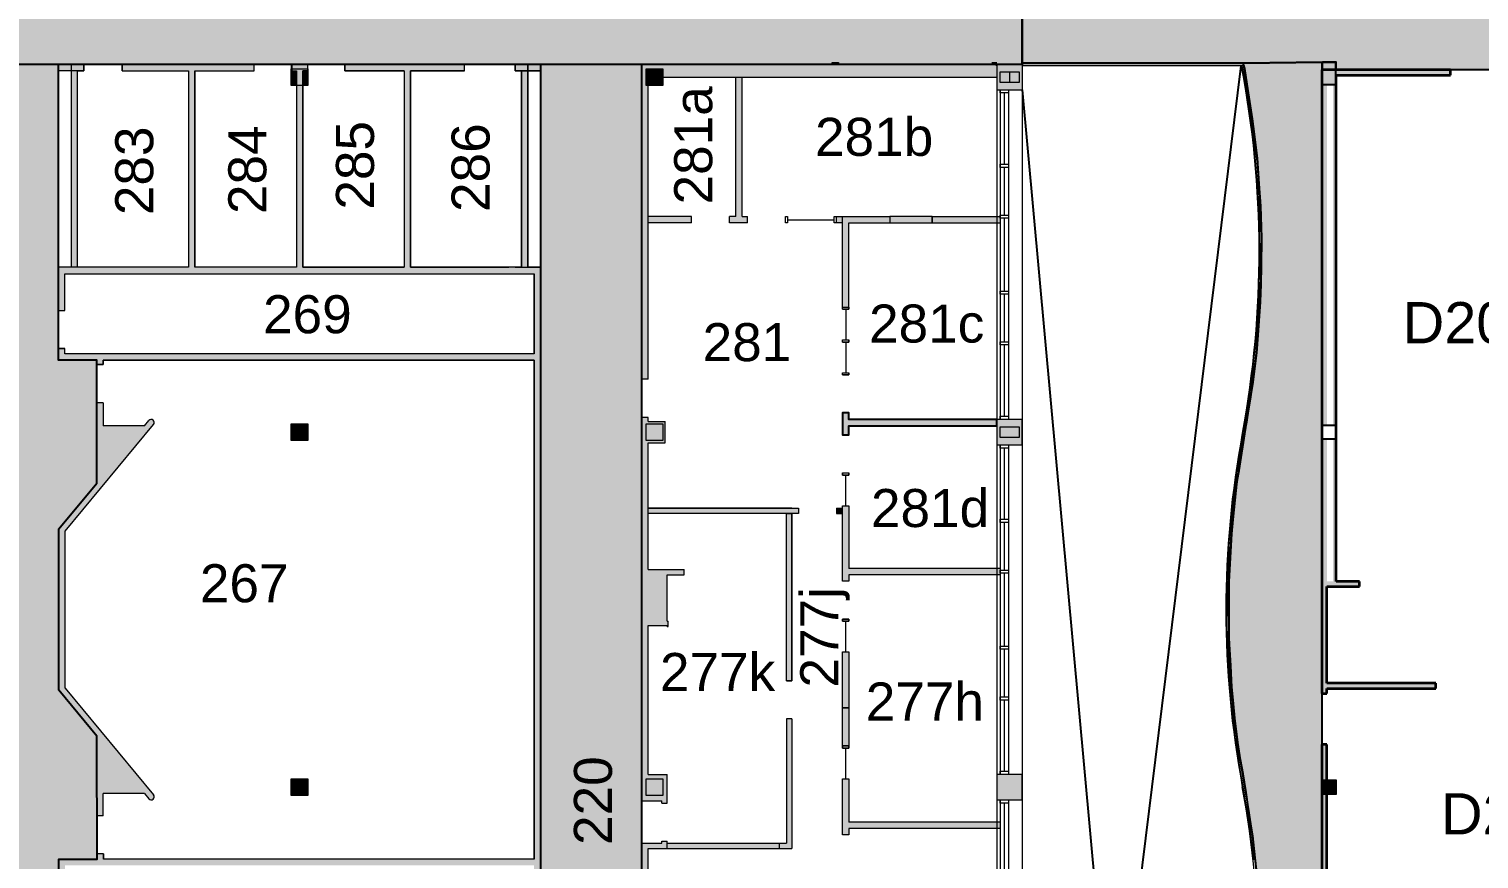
# Model space of a CAD drawing. Extents: x 674 to 9317, y -1087 to 3542.
# Drawn here: x 6752 to 8124, y 1710 to 2495 of the extents above; entities that cross this region are included whole.
import ezdxf

# ---------------------------------------------------------------- set-up
doc = ezdxf.new("R2010")
doc.units = 0
doc.header["$LTSCALE"] = 0.004
doc.header["$MEASUREMENT"] = 0
doc.layers.get('0').update_dxf_attribs({"linetype": 'CONTINUOUS'})
for name, color, linetype in [('CORRIDOR HATCH', 253, 'CONTINUOUS'), ('SOLID', 7, 'CONTINUOUS'), ('STAIR', 252, 'CONTINUOUS')]:
    doc.layers.add(name, color=color, linetype=linetype)
for name, color, linetype, lineweight in [('Room Number', 7, 'CONTINUOUS', 9), ('S-COLS', 7, 'CONTINUOUS', 9), ('WALL', 7, 'CONTINUOUS', 0)]:
    doc.layers.add(name, color=color, linetype=linetype, lineweight=lineweight)
doc.styles.add('style1', font='arial.ttf')
doc.styles.add('style3', font='arial.ttf')

# ---------------------------------------------------------------- blocks, each defined once
blk = doc.blocks.new('AZMND')
for p, q in [((0, 0.5), (0, -0.5)), ((1, 0.5), (0, 0.5)), ((1, -0.5), (1, 0.5)), ((0, -0.5), (1, -0.5))]:
    blk.add_line(p, q)
blk = doc.blocks.new('Column - Architectural - Gypsum Fire Rating Wrap - 16mm Type X Gypsum - 350x500_1-205-Second Floor Plan')
at = {"layer": 'S-COLS'}
for p, q in [((-275, 175), (-275, -175)), ((275, 175), (-275, 175)), ((275, 159), (-275, 159)), ((-259, 159), (-259, -159)), ((259, -159), (259, 159)), ((275, -175), (275, 175)), ((-275, -159), (275, -159)), ((-275, -175), (275, -175))]:
    blk.add_line(p, q, dxfattribs=at)
blk = doc.blocks.new('Column - Architectural - Gypsum Fire Rating Wrap - 16mm Type X Gypsum - 350x350_1-120-Second Floor Plan')
at = {"layer": 'S-COLS'}
for p, q in [((-175, 175), (175, 175)), ((-175, -175), (-175, 175)), ((-175, 159), (175, 159)), ((-159, -159), (-159, 159)), ((159, 159), (159, -159)), ((175, 175), (175, -175)), ((175, -159), (-175, -159)), ((175, -175), (-175, -175))]:
    blk.add_line(p, q, dxfattribs=at)
blk = doc.blocks.new('Column - Architectural - Gypsum Fire Rating Wrap - 16mm Type X Gypsum - 350x350_1-121-Second Floor Plan')
at = {"layer": 'S-COLS'}
for p, q in [((-175, 175), (175, 175)), ((-175, -175), (-175, 175)), ((-175, 159), (175, 159)), ((-159, -159), (-159, 159)), ((159, 159), (159, -159)), ((175, 175), (175, -175)), ((175, -159), (-175, -159)), ((175, -175), (-175, -175))]:
    blk.add_line(p, q, dxfattribs=at)
blk = doc.blocks.new('Railing - Railing_1-209-Second Floor Plan')
at = {"layer": 'WALL'}
for p, q in [((-90853, 77765), (-91692, 77702)), ((-91128, 77709), (-90300, 77751)), ((-90826, 77767), (-90853, 77765)), ((-90765, 77769), (-90826, 77767)), ((-89902, 77799), (-90765, 77769)), ((-90300, 77751), (-90261, 77753)), ((-90261, 77753), (-90187, 77754)), ((-90187, 77754), (-89322, 77764)), ((-89880, 77800), (-89902, 77799)), ((-89873, 77800), (-89880, 77800)), ((-89006, 77796), (-89873, 77800)), ((-89322, 77764), (-89315, 77764)), ((-89315, 77764), (-89293, 77763)), ((-89293, 77763), (-88431, 77738)), ((-88933, 77795), (-89006, 77796)), ((-88893, 77794), (-88933, 77795)), ((-88064, 77756), (-88893, 77794)), ((-88431, 77738), (-88370, 77736)), ((-88370, 77736), (-88343, 77735)), ((-88343, 77735), (-87505, 77677)), ((-87987, 77753), (-88064, 77756)), ((-87922, 77747), (-87987, 77753)), ((-87103, 77677), (-87922, 77747)), ((-94026, 77385), (-94025, 77380)), ((-93647, 77442), (-94023, 77372)), ((-94016, 77335), (-93151, 77484)), ((-93602, 77449), (-93647, 77442)), ((-92786, 77576), (-93602, 77449)), ((-93151, 77484), (-93084, 77496)), ((-93084, 77496), (-93051, 77500)), ((-93051, 77500), (-92225, 77609)), ((-92712, 77588), (-92786, 77576)), ((-92643, 77596), (-92712, 77588)), ((-91826, 77690), (-92643, 77596)), ((-92225, 77609), (-92147, 77619)), ((-92147, 77619), (-92086, 77625)), ((-92086, 77625), (-91270, 77699)), ((-91771, 77696), (-91826, 77690)), ((-91692, 77702), (-91771, 77696)), ((-91270, 77699), (-91205, 77705)), ((-91205, 77705), (-91128, 77709)), ((-87505, 77677), (-87427, 77671)), ((-87427, 77671), (-87371, 77665)), ((-87371, 77665), (-86555, 77576)), ((-87043, 77672), (-87103, 77677)), ((-86965, 77662), (-87043, 77672)), ((-86136, 77558), (-86965, 77662)), ((-86555, 77576), (-86487, 77568)), ((-86487, 77568), (-86412, 77557)), ((-86412, 77557), (-85597, 77435)), ((-86103, 77554), (-86136, 77558)), ((-86036, 77543), (-86103, 77554)), ((-85169, 77398), (-86036, 77543)), ((-85597, 77435), (-85551, 77428)), ((-85551, 77428), (-85176, 77361)), ((-85169, 77398), (-85167, 77411)), ((-84937, 77356), (-85169, 77398)), ((-76684, 77398), (-77512, 77260)), ((-76684, 77398), (-76686, 77411)), ((-76452, 77441), (-76684, 77398)), ((-76677, 77361), (-75848, 77499)), ((-76371, 77453), (-76452, 77441)), ((-75569, 77579), (-76371, 77453)), ((-75848, 77499), (-75766, 77513)), ((-75766, 77513), (-75718, 77519)), ((-75718, 77519), (-74922, 77619)), ((-75537, 77583), (-75569, 77579)), ((-75467, 77591), (-75537, 77583)), ((-74670, 77683), (-75467, 77591)), ((-94023, 77372), (-94016, 77335)), ((-94016, 77335), (-94014, 77322)), ((-85178, 77348), (-85176, 77361)), ((-85176, 77361), (-84347, 77223)), ((-84857, 77344), (-84937, 77356)), ((-84058, 77219), (-84857, 77344)), ((-84347, 77223), (-84265, 77209)), ((-84265, 77209), (-84217, 77203)), ((-84217, 77203), (-83421, 77103)), ((-84026, 77214), (-84058, 77219)), ((-83957, 77206), (-84026, 77214)), ((-83162, 77114), (-83957, 77206)), ((-83421, 77103), (-83349, 77094)), ((-83349, 77094), (-83268, 77087)), ((-83268, 77087), (-82463, 77018)), ((-83111, 77108), (-83162, 77114)), ((-83091, 77107), (-83111, 77108)), ((-82276, 77046), (-83091, 77107)), ((-82191, 77039), (-82276, 77046)), ((-82128, 77037), (-82191, 77039)), ((-81330, 77009), (-82128, 77037)), ((-79500, 77050), (-80302, 77014)), ((-79575, 77008), (-78758, 77069)), ((-79427, 77053), (-79500, 77050)), ((-79393, 77056), (-79427, 77053)), ((-78588, 77125), (-79393, 77056)), ((-78758, 77069), (-78739, 77070)), ((-78739, 77070), (-78687, 77076)), ((-78687, 77076), (-77891, 77168)), ((-78508, 77132), (-78588, 77125)), ((-78436, 77141), (-78508, 77132)), ((-77641, 77241), (-78436, 77141)), ((-77891, 77168), (-77821, 77176)), ((-77821, 77176), (-77790, 77181)), ((-77790, 77181), (-76990, 77306)), ((-77593, 77247), (-77641, 77241)), ((-77512, 77260), (-77593, 77247)), ((-76990, 77306), (-76909, 77319)), ((-76909, 77319), (-76677, 77361)), ((-76675, 77348), (-76677, 77361)), ((-82463, 77018), (-82429, 77015)), ((-82429, 77015), (-82355, 77012)), ((-82355, 77012), (-81552, 76976)), ((-81552, 76976), (-81506, 76974)), ((-81506, 76974), (-81490, 76974)), ((-81490, 76974), (-80667, 76969)), ((-81270, 77007), (-81330, 77009)), ((-81185, 77008), (-81270, 77007)), ((-80364, 77012), (-81185, 77008)), ((-80667, 76969), (-80582, 76969)), ((-80582, 76969), (-80522, 76971)), ((-80522, 76971), (-79722, 76999)), ((-80348, 77012), (-80364, 77012)), ((-80302, 77014), (-80348, 77012)), ((-79722, 76999), (-79660, 77001)), ((-79660, 77001), (-79575, 77008))]:
    blk.add_line(p, q, dxfattribs=at)
for centre, radius, start, end in [((-89527, 54123), 23692, 79.3944, 100.9455), ((-89527, 54123), 23629, 79.3944, 100.9455), ((-72426, 54657), 23149, 79.3944, 100.6057), ((-72426, 54657), 23085, 79.3944, 100.6057), ((-80926, 100055), 23038, 259.3944, 280.6057), ((-80926, 100055), 23102, 259.3944, 280.6057)]:
    blk.add_arc(centre, radius, start, end, dxfattribs=at)

msp = doc.modelspace()

# ---------------------------------------------------------------- hatches: boundary and pattern name
at = {"layer": 'CORRIDOR HATCH'}
h = msp.add_hatch(color=256, dxfattribs=at)
h.dxf.hatch_style = 1
h.paths.add_polyline_path([(7691.6, 2604.3), (7975, 2604.3), (7975, 2603.6), (7988.8, 2603.6), (7988.8, 2624.9), (7989.6, 2624.9), (7989.6, 2623.4), (7998.1, 2623.4), (8071, 2623.4), (8071, 2610.7), (8100, 2610.7), (8100, 2673.1), (8114.5, 2678.6), (8160.1, 2692.8), (8205.4, 2704), (8252.4, 2712.6), (8275.6, 2715.4), (8299.3, 2718.2), (8345.9, 2721), (8393.7, 2721), (8417.1, 2719.6), (8440.8, 2718.2), (8487.2, 2712.6), (8534.2, 2704), (8579.5, 2692.8), (8602.2, 2685.8), (8639.6, 2673.1), (8639.6, 2610.7), (8668.6, 2610.7), (8668.6, 2623.4), (8807.9, 2623.4), (8807.9, 2462.1), (8804.1, 2462.1), (8804.1, 2456.8), (8748.9, 2456.8), (8653.8, 2456.8), (8383.1, 2456.8), (8383.1, 2417.4), (8321.3, 2417.4), (8321.3, 2456.8), (7988.8, 2456.8), (7988.8, 2464.2), (7975.6, 2464.2), (7901.1, 2463.2), (7691.7, 2463.2), (7691.6, 2461.9)])
h = msp.add_hatch(color=256, dxfattribs=at)
h.dxf.hatch_style = 1
h.paths.add_polyline_path([(5321.6, 2605.9), (5675.6, 2605.9), (5675.6, 2665.9), (5819.6, 2665.9), (5819.6, 2605.9), (6179.6, 2605.9), (6179.6, 2665.9), (6323.6, 2665.9), (6323.6, 2605.9), (6683.6, 2605.9), (6683.6, 2671.9), (6827.6, 2671.9), (6827.6, 2605.9), (7187.6, 2605.9), (7187.6, 2671.9), (7331.6, 2671.9), (7331.6, 2605.9), (7691.6, 2605.9), (7691.6, 2604.3), (7691.6, 2461.9), (7331.6, 2461.9), (7235.6, 2461.9), (6779.6, 2461.9), (6683.6, 2461.9), (6323.6, 2461.9), (6251.6, 2461.9), (5459.6, 2461.9)])
h = msp.add_hatch(color=256, dxfattribs=at)
h.dxf.hatch_style = 1
h.paths.add_polyline_path([(6683.6, 2461.9), (6683.6, 2441.9), (6665.6, 2441.9), (6665.6, 2437), (6665.6, 2398), (6683.6, 2398), (6683.6, 1665.9), (6665.6, 1665.9), (6665.6, 1623.9), (6683.6, 1623.9), (6683.6, 1257.5), (6663.6, 1257.5), (6663.6, 1216.9), (6683.6, 1216.9), (6683.6, 820.9), (6683.6, 820.8), (6665.6, 820.8), (6665.6, 817.8), (6665.6, 777.9), (6679.6, 777.9), (6679.6, 763.9), (6683.6, 763.9), (6683.6, 757.5), (6779.6, 757.5), (6779.8, 1709.9), (6816, 1709.9), (6815.8, 1826.2), (6779.8, 1869.6), (6779.8, 2022.3), (6815.8, 2065.7), (6815.8, 2181.9), (6779.6, 2181.9), (6779.6, 2461.9)])
h = msp.add_hatch(color=256, dxfattribs=at)
h.dxf.hatch_style = 1
h.paths.add_polyline_path([(7235.6, 2461.9), (7235.6, 757.9), (7331.6, 757.9), (7331.6, 2461.9)])
h = msp.add_hatch(color=256, dxfattribs=at)
h.dxf.hatch_style = 1
h.paths.add_polyline_path([(7846.8, 758.3), (7846.8, 759.3), (7854.7, 774.6), (7862.8, 790.6), (7872.8, 813.8), (7879.2, 830.2), (7883.2, 841.9), (7887, 852.8), (7890.5, 864.9), (7895, 880.9), (7899.2, 898.1), (7901.2, 909.1), (7903.3, 918.4), (7906.7, 941.9), (7909.2, 962.3), (7909.5, 969.2), (7910.8, 1033.4), (7908.8, 1063.5), (7906.4, 1081), (7902.6, 1106), (7898.6, 1131.3), (7895.8, 1147.5), (7894.9, 1154), (7891.8, 1180.6), (7889.7, 1202.6), (7888.7, 1223), (7887.6, 1246.1), (7887, 1264), (7887.4, 1290.3), (7887.7, 1306.5), (7888.3, 1318.8), (7890.1, 1348.1), (7892.2, 1370.1), (7893.9, 1384.4), (7895, 1397.1), (7899.2, 1421.3), (7902.6, 1443.5), (7904, 1451.7), (7909.1, 1483.7), (7911.1, 1500.2), (7913, 1519.4), (7914.6, 1536.9), (7915.7, 1550.2), (7917.2, 1578.2), (7917.8, 1599.7), (7917.9, 1619.3), (7917.9, 1636.1), (7916.4, 1659.9), (7915.1, 1683.4), (7912.1, 1711), (7909.7, 1731.9), (7907.4, 1747), (7905.7, 1757.2), (7903.4, 1772.8), (7900.6, 1790.4), (7898.1, 1803.9), (7895.7, 1820.3), (7892.7, 1843.3), (7891.1, 1860.1), (7890.1, 1872.6), (7889, 1892.6), (7887.8, 1913.4), (7887.4, 1919.7), (7887.3, 1952.6), (7887.4, 1972.1), (7889.8, 2017.8), (7891.1, 2031.2), (7894.9, 2067.8), (7896.8, 2077.7), (7902.3, 2112.4), (7906.8, 2140), (7909.9, 2159.1), (7913.5, 2188.9), (7915, 2205.8), (7917.1, 2237.4), (7917.8, 2254.1), (7917.9, 2271), (7918.2, 2297.7), (7917.3, 2327.7), (7915.7, 2348.9), (7914.2, 2373.1), (7911.4, 2395.9), (7909.5, 2410.6), (7907.1, 2426.9), (7904.5, 2443.1), (7902.1, 2458), (7901.3, 2461.2), (7901.1, 2461.2), (7901.1, 2463.2), (7975, 2464.2), (7975, 1175.8), (8006.5, 1175.8), (8006.5, 1112.8), (7975.6, 1112.8), (7975, 1112.8), (7975, 763)])
at = {"layer": 'SOLID'}
for points in [[(6779.6, 2461.9), (6803.6, 2461.9), (6803.6, 2455.9), (6779.6, 2455.9)], [(7229.6, 998.9), (7235.6, 998.9), (7235.6, 2269.9), (7223.6, 2269.9), (7223.6, 2461.9), (7211.6, 2461.9), (7211.6, 2455.9), (7217.6, 2455.9), (7217.6, 2269.9), (7112.6, 2269.9), (7112.6, 2455.9), (7163.6, 2455.9), (7163.6, 2461.9), (7050.6, 2461.9), (7050.6, 2455.9), (7106.6, 2455.9), (7106.6, 2269.9), (7010.6, 2269.9), (7010.6, 2455.9), (7015.6, 2455.9), (7015.6, 2461.9), (6999.6, 2461.9), (6999.6, 2455.9), (7004.6, 2455.9), (7004.6, 2269.9), (6908.6, 2269.9), (6908.6, 2455.9), (6964.6, 2455.9), (6964.6, 2461.9), (6839.6, 2461.9), (6839.6, 2455.9), (6902.6, 2455.9), (6902.6, 2269.9), (6797.6, 2269.9), (6797.6, 2455.9), (6803.6, 2455.9), (6803.6, 2461.9), (6791.6, 2461.9), (6791.6, 2269.9), (6779.6, 2269.9), (6779.6, 2229.1), (6785.6, 2229.1), (6785.6, 2263.9), (7229.6, 2263.9), (7229.6, 2187.9), (6785.6, 2187.9), (6785.6, 2193.1), (6779.6, 2193.1), (6779.6, 2181.9), (6815.8, 2181.9), (6815.8, 2177.8), (6821.8, 2177.8), (6821.8, 2181.9), (7229.6, 2181.9), (7229.6, 1709.9), (6822, 1709.9), (6822, 1714.7), (6816, 1714.7), (6816, 1709.9), (6779.8, 1709.9), (6779.8, 1477), (6785.6, 1477), (6785.8, 1703.9), (7229.6, 1703.9), (7229.6, 1433.9), (6785.6, 1433.9), (6785.6, 1441), (6779.6, 1441), (6779.6, 1149.1), (6785.6, 1149.1), (6785.6, 1427.9), (7229.6, 1427.9), (7229.6, 1108.9), (7015.6, 1108.9), (7015.6, 1102.9), (7229.6, 1102.9)], [(7211.6, 2461.9), (7235.6, 2461.9), (7235.6, 2455.9), (7211.6, 2455.9)], [(7335.6, 2457.9), (7351.6, 2457.9), (7351.6, 2441.9), (7335.6, 2441.9)], [(7431.5, 2317.9), (7426.6, 2317.9), (7426.6, 2449.9), (7420.6, 2449.9), (7420.6, 2317.9), (7414.6, 2317.9), (7414.6, 2311.9), (7431.5, 2311.9)], [(7670.6, 2454.9), (7688.6, 2454.9), (7688.6, 2444.9), (7670.6, 2444.9)], [(7566.4, 2311.9), (7606.4, 2311.9), (7606.4, 2317.9), (7566.4, 2317.9)], [(6869.5, 2121.1, 1), (6864.9, 2124.9), (6860.8, 2119.9), (6821.8, 2119.9), (6821.8, 2141.8), (6815.8, 2141.8), (6815.8, 2065.7), (6779.8, 2022.3), (6779.8, 1869.6), (6815.8, 1826.2), (6815.8, 1750.7), (6821.8, 1750.7), (6821.8, 1771.9), (6860.8, 1771.9), (6864.9, 1766.9, 1), (6869.5, 1770.7), (6785.8, 1871.7), (6785.8, 2020.1)], [(7667.6, 2125.9), (7527.6, 2125.9), (7527.6, 2132.2), (7521.6, 2132.2), (7521.6, 2111.3), (7527.6, 2111.3), (7527.6, 2119.9), (7667.6, 2119.9)], [(7015.6, 2121.9), (6999.6, 2121.9), (6999.6, 2105.9), (7015.6, 2105.9)], [(7670.6, 2118.9), (7688.6, 2118.9), (7688.6, 2108.9), (7670.6, 2108.9)], [(7527.6, 1905.9), (7521.6, 1905.9), (7521.6, 1852.9), (7527.6, 1852.9), (7527.6, 1858.9)], [(6999.6, 1769.9), (7015.6, 1769.9), (7015.6, 1785.9), (6999.6, 1785.9)]]:
    msp.add_hatch(color=256, dxfattribs=at).paths.add_polyline_path(points)
h = msp.add_hatch(color=256, dxfattribs=at)
h.paths.add_polyline_path([(7337.6, 2441.9), (7335.6, 2441.9), (7335.6, 2457.9), (7331.6, 2461.9), (7331.6, 2163.9), (7337.6, 2163.9)])
h.paths.add_polyline_path([(7378.6, 2317.9), (7337.6, 2317.9), (7337.6, 2311.9), (7378.6, 2311.9)])
for points in [[(7667.7, 2461.9), (7667.7, 2462.7), (7662.8, 2462.7), (7662.8, 2461.9), (7666.6, 2461.9)], [(7988.8, 2451.9), (8097, 2451.9), (8097, 2456.8), (7988.8, 2456.8)], [(7975, 2442.6), (7975, 2120.8), (7979.9, 2120.8), (7979.9, 2442.6)], [(7985.6, 2442.1), (7985.6, 2120.8), (7988.8, 2120.8), (7988.8, 2442.1)], [(7975, 2107), (7975, 1866.5), (7979.9, 1866.5), (7979.9, 1871.4), (7979.9, 1876.3), (7979.9, 1967.8), (7979.9, 1972.7), (7979.9, 2107)], [(7985.6, 2107), (7985.6, 1972.7), (7988.8, 1972.7), (7988.8, 2107)], [(7979.9, 1967.8), (8010.8, 1967.8), (8010.8, 1972.7), (7988.8, 1972.7), (7985.6, 1972.7), (7979.9, 1972.7)], [(8083, 1876.3), (7979.9, 1876.3), (7979.9, 1871.4), (8083, 1871.4)], [(7975, 1818.2), (7975, 1784.8), (7979.9, 1784.8), (7979.9, 1818.2)], [(7988.8, 1771), (7988.8, 1784.8), (7979.9, 1784.8), (7975, 1784.8), (7975, 1771), (7979.9, 1771)], [(7975, 1771), (7975, 1559.1), (7979.9, 1559.1), (7979.9, 1564.1), (7979.9, 1569), (7979.9, 1771)]]:
    msp.add_hatch(color=256, dxfattribs=at).paths.add_polyline_path(points, flags=0)
h = msp.add_hatch(color=256, dxfattribs=at)
h.dxf.hatch_style = 1
h.paths.add_polyline_path([(7988.2, 2463.6), (7975.6, 2463.6), (7975.6, 2456.8), (7988.2, 2456.8)])
h.paths.add_polyline_path([(7988.2, 2456.8), (7975.6, 2456.8), (7975.6, 2443.2), (7988.2, 2443.2)])
h.paths.add_polyline_path([(7988.2, 2464.2), (7975.6, 2464.2), (7975.6, 2463.6), (7988.2, 2463.6)])
h.paths.add_polyline_path([(7988.8, 2464.2), (7988.2, 2464.2), (7988.2, 2456.8), (7988.8, 2456.8)])
h.paths.add_polyline_path([(7988.8, 2456.8), (7988.2, 2456.8), (7988.2, 2442.6), (7988.8, 2442.6)])
h.paths.add_polyline_path([(7988.2, 2443.2), (7975.6, 2443.2), (7975.6, 2442.6), (7988.2, 2442.6)])
h.paths.add_polyline_path([(7975.6, 2456.8), (7975, 2456.8), (7975, 2442.6), (7975.6, 2442.6)])
h.paths.add_polyline_path([(7975.6, 2464.2), (7975, 2464.2), (7975, 2456.8), (7975.6, 2456.8)])
h = msp.add_hatch(color=256, dxfattribs=at)
h.paths.add_polyline_path([(7015.6, 2455.9), (7010.6, 2455.9), (7010.6, 2441.9), (7015.6, 2441.9)])
h.paths.add_polyline_path([(6999.6, 2441.9), (7004.6, 2441.9), (7004.6, 2455.9), (6999.6, 2455.9)])
h = msp.add_hatch(color=256, dxfattribs=at)
h.paths.add_polyline_path([(7521.6, 2317.9), (7515.5, 2317.9), (7515.5, 2311.9), (7521.6, 2311.9)])
h.paths.add_polyline_path([(7566.4, 2317.9), (7527.6, 2317.9), (7521.6, 2317.9), (7521.6, 2232.2), (7527.6, 2232.2), (7527.6, 2311.9), (7566.4, 2311.9)])
h.paths.add_polyline_path([(7667.6, 2317.9), (7606.4, 2317.9), (7606.4, 2311.9), (7667.6, 2311.9)])
h.paths.add_polyline_path([(7670.6, 2317.9), (7667.6, 2317.9), (7667.6, 2311.9), (7670.6, 2311.9)])
h = msp.add_hatch(color=256, dxfattribs=at)
h.paths.add_polyline_path([(7355.6, 1978.9), (7371.6, 1978.9), (7371.6, 1983.9), (7337.6, 1983.9), (7337.6, 2103.9), (7353.6, 2103.9), (7353.6, 2123.9), (7337.6, 2123.9), (7337.6, 2127.9), (7331.6, 2127.9), (7331.6, 1764.9), (7350.6, 1764.9), (7350.6, 1762.9), (7355.6, 1762.9), (7355.6, 1789.9), (7337.6, 1789.9), (7337.6, 1862.7), (7337.6, 1930.9), (7355.6, 1930.9), (7355.6, 1929.9), (7356.6, 1929.9), (7356.6, 1934.9), (7355.6, 1934.9)])
h.paths.add_polyline_path([(7335.6, 2105.9), (7335.6, 2121.9), (7351.6, 2121.9), (7351.6, 2105.9)], flags=16)
h.paths.add_polyline_path([(7351.6, 1785.9), (7351.6, 1769.9), (7335.6, 1769.9), (7335.6, 1785.9)], flags=16)
h = msp.add_hatch(color=256, dxfattribs=at)
h.paths.add_polyline_path([(7335.6, 2105.9), (7351.6, 2105.9), (7351.6, 2121.9), (7335.6, 2121.9)])
h.paths.add_polyline_path([(7335.6, 1769.9), (7351.6, 1769.9), (7351.6, 1785.9), (7335.6, 1785.9)])
h.paths.add_polyline_path([(7335.6, 1433.9), (7351.6, 1433.9), (7351.6, 1449.9), (7335.6, 1449.9)])
h = msp.add_hatch(color=256, dxfattribs=at)
h.paths.add_polyline_path([(7667.6, 1984.9), (7527.6, 1984.9), (7527.6, 2044.3), (7521.6, 2044.3), (7521.6, 1972.9), (7527.6, 1972.9), (7527.6, 1978.9), (7667.6, 1978.9)])
h.paths.add_polyline_path([(7670.6, 1984.9), (7667.6, 1984.9), (7667.6, 1978.9), (7670.6, 1978.9)])
h = msp.add_hatch(color=256, dxfattribs=at)
h.paths.add_polyline_path([(7667.6, 1744.9), (7527.6, 1744.9), (7527.6, 1785.9), (7521.6, 1785.9), (7521.6, 1732.9), (7527.6, 1732.9), (7527.6, 1738.9), (7667.6, 1738.9)])
h.paths.add_polyline_path([(7670.6, 1744.9), (7667.6, 1744.9), (7667.6, 1738.9), (7670.6, 1738.9)])
h = msp.add_hatch(color=256, dxfattribs=at)
h.paths.add_polyline_path([(7461.6, 1724.9), (7355.6, 1724.9), (7355.6, 1719.9), (7461.6, 1719.9)])
h.paths.add_polyline_path([(7355.6, 1726.9), (7350.6, 1726.9), (7350.6, 1724.9), (7331.6, 1724.9), (7331.6, 1390.2), (7337.6, 1390.2), (7337.6, 1428.4), (7356.6, 1428.4), (7356.6, 1455.4), (7337.6, 1455.4), (7337.6, 1719.9), (7355.6, 1719.9)])
h.paths.add_polyline_path([(7351.6, 1449.9), (7351.6, 1433.9), (7335.6, 1433.9), (7335.6, 1449.9)], flags=16)
at = {"layer": 'WALL'}
h = msp.add_hatch(color=256, dxfattribs=at)
h.paths.add_polyline_path([(7337.6, 2042), (7337.6, 2037), (7479.9, 2037), (7479.9, 2042)])
h.paths.add_polyline_path([(7468.6, 1878.7), (7473.6, 1878.7), (7473.6, 2037), (7468.6, 2037)])
for points in [[(7521.6, 2042), (7515.9, 2042), (7515.9, 2037), (7521.6, 2037)], [(7527.6, 1852.9), (7521.6, 1852.9), (7521.6, 1816.9), (7527.6, 1816.9)]]:
    msp.add_hatch(color=256, dxfattribs=at).paths.add_polyline_path(points)
h = msp.add_hatch(color=256, dxfattribs=at)
h.paths.add_polyline_path([(7468.6, 1777.9), (7473.6, 1777.9), (7473.6, 1842.7), (7468.6, 1842.7)])
h.paths.add_polyline_path([(7473.6, 1777.9), (7468.6, 1777.9), (7468.6, 1724.9), (7461.6, 1724.9), (7461.6, 1719.9), (7473.6, 1719.9)])

# ---------------------------------------------------------------- linework, layer by layer
at = {"layer": 'CORRIDOR HATCH'}
for points in [[(8321.3, 2456.8), (7988.8, 2456.8), (7988.8, 2464.2), (7975.6, 2464.2), (7901.1, 2463.2), (7691.7, 2463.2), (7691.6, 2461.9), (7691.6, 2604.3), (7975, 2604.3), (7975, 2603.6), (7975, 2603.6), (7988.8, 2603.6), (7988.8, 2624.9), (7989.6, 2624.9), (7989.6, 2623.4), (7998.1, 2623.4), (8071, 2623.4), (8071, 2610.7), (8100, 2610.7), (8100, 2673.1), (8114.5, 2678.6), (8160.1, 2692.8)], [(6683.6, 2671.9), (6827.6, 2671.9), (6827.6, 2605.9), (7187.6, 2605.9), (7187.6, 2671.9), (7331.6, 2671.9), (7331.6, 2605.9), (7691.6, 2605.9), (7691.6, 2604.3), (7691.6, 2461.9), (7331.6, 2461.9), (7235.6, 2461.9), (6779.6, 2461.9), (6683.6, 2461.9)], [(6683.6, 757.5), (6779.6, 757.5), (6779.8, 1709.9), (6816, 1709.9), (6815.8, 1826.2), (6779.8, 1869.6), (6779.8, 2022.3), (6815.8, 2065.7), (6815.8, 2181.9), (6779.6, 2181.9), (6779.6, 2461.9), (6683.6, 2461.9)], [(7915.1, 1683.4), (7912.1, 1711), (7909.7, 1731.9), (7907.4, 1747), (7905.7, 1757.2), (7903.4, 1772.8), (7900.6, 1790.4), (7898.1, 1803.9), (7895.7, 1820.3), (7892.7, 1843.3), (7891.1, 1860.1), (7890.1, 1872.6), (7889, 1892.6), (7887.8, 1913.4), (7887.4, 1919.7), (7887.3, 1952.6), (7887.4, 1972.1), (7889.8, 2017.8), (7891.1, 2031.2), (7894.9, 2067.8), (7896.8, 2077.7), (7902.3, 2112.4), (7906.8, 2140), (7909.9, 2159.1), (7913.5, 2188.9), (7915, 2205.8), (7917.1, 2237.4), (7917.8, 2254.1), (7917.9, 2271), (7918.2, 2297.7), (7917.3, 2327.7), (7915.7, 2348.9), (7914.2, 2373.1), (7911.4, 2395.9), (7909.5, 2410.6), (7907.1, 2426.9), (7904.5, 2443.1), (7902.1, 2458), (7901.3, 2461.2), (7901.1, 2461.2), (7901.1, 2463.2), (7975, 2464.2), (7975, 1175.8)]]:
    msp.add_lwpolyline(points, dxfattribs=at)
msp.add_lwpolyline([(7235.6, 2461.9), (7235.6, 757.9), (7331.6, 757.9), (7331.6, 2461.9)], close=True, dxfattribs=at)
at = {"layer": 'Room Number'}
msp.add_line((7473.6, 1878.7), (7468.6, 1878.7), dxfattribs=at)
at = {"layer": 'SOLID'}
msp.add_lwpolyline([(7667.6, 2125.9), (7527.6, 2125.9), (7527.6, 2132.2), (7521.6, 2132.2), (7521.6, 2111.3), (7527.6, 2111.3), (7527.6, 2119.9), (7667.6, 2119.9)], close=True, dxfattribs=at)
for points in [[(7331.6, 2461.9), (7343.6, 2449.9), (7667.6, 2461.9), (7667.6, 2449.9)], [(7667.6, 2461.9), (7691.6, 2461.9), (7667.6, 2437.9), (7691.6, 2437.9)], [(7667.6, 2125.9), (7691.6, 2125.9), (7667.6, 2101.9), (7691.6, 2101.9)], [(7667.6, 1789.9), (7691.6, 1789.9), (7667.6, 1765.9), (7691.6, 1765.9)]]:
    msp.add_solid(points, dxfattribs=at)
at = {"layer": 'STAIR'}
for p, q in [((7691.6, 781.9), (7898.9, 2460.7)), ((7691.6, 2437.9), (7844.5, 760.2))]:
    msp.add_line(p, q, dxfattribs=at)
at = {"layer": 'WALL'}
for p, q in [((6779.6, 2269.9), (6779.6, 2461.9)), ((6779.6, 2461.9), (6803.6, 2461.9)), ((6791.6, 2461.9), (6791.6, 2269.9)), ((6803.6, 2455.9), (6803.6, 2461.9)), ((6839.6, 2455.9), (6839.6, 2461.9)), ((6839.6, 2461.9), (6839.6, 2455.9)), ((6851.6, 2461.9), (6964.6, 2461.9)), ((6964.6, 2455.9), (6964.6, 2461.9)), ((7015.6, 2461.9), (6999.6, 2461.9)), ((6999.6, 2461.9), (7015.6, 2461.9)), ((7000.6, 2455.9), (7000.6, 2461.9)), ((7015.6, 2455.9), (7015.6, 2461.9)), ((7050.6, 2455.9), (7050.6, 2461.9)), ((7163.6, 2461.9), (7050.6, 2461.9)), ((7163.6, 2455.9), (7163.6, 2461.9)), ((7211.6, 2455.9), (7211.6, 2461.9)), ((7235.6, 2461.9), (7211.6, 2461.9)), ((7223.6, 2461.9), (7223.6, 2269.9)), ((7235.6, 2269.9), (7235.6, 2461.9)), ((7331.6, 2461.9), (7667.6, 2461.9)), ((7331.6, 2461.9), (7331.6, 2163.9)), ((7335.6, 2441.9), (7335.6, 2457.9)), ((7691.6, 2461.9), (7667.6, 2461.9)), ((7667.6, 2461.9), (7667.6, 2437.9)), ((7691.6, 2461.9), (7691.6, 2437.9)), ((7691.7, 2462.7), (7691.7, 2463.2)), ((7901.1, 2463.2), (7691.7, 2463.2)), ((7691.7, 2462.7), (7691.7, 2461.2)), ((7901.1, 2462.7), (7691.7, 2462.7)), ((7691.7, 2460.7), (7691.7, 2461.2)), ((7691.7, 2461.2), (7900.8, 2461.2)), ((7899.4, 2460.7), (7691.7, 2460.7)), ((7900.8, 2461.2), (7900.8, 2461.2)), ((7900.8, 2461.2), (7900.8, 2461.2)), ((7900.8, 2461.2), (7901.1, 2461.2)), ((7900.8, 2461.2), (7900.8, 2461.2)), ((7901.1, 2460.7), (7900.9, 2460.7)), ((7901.1, 2463.2), (7901.1, 2462.7)), ((7901.1, 2461.2), (7901.1, 2462.7)), ((7901.1, 2461.2), (7901.1, 2460.7)), ((6803.6, 2455.9), (6779.6, 2455.9)), ((6797.6, 2269.9), (6797.6, 2455.9)), ((6797.6, 2455.9), (6803.6, 2455.9)), ((6851.6, 2455.9), (6902.6, 2455.9)), ((6902.6, 2455.9), (6902.6, 2269.9)), ((6908.6, 2455.9), (6964.6, 2455.9)), ((6908.6, 2455.9), (6908.6, 2269.9)), ((7000.6, 2455.9), (7004.6, 2455.9)), ((7004.6, 2455.9), (7004.6, 2269.9)), ((7004.6, 2455.9), (7004.6, 2269.9)), ((7010.6, 2455.9), (7010.6, 2269.9)), ((7010.6, 2455.9), (7010.6, 2269.9)), ((7014.6, 2455.9), (7010.6, 2455.9)), ((7106.6, 2455.9), (7050.6, 2455.9)), ((7106.6, 2455.9), (7106.6, 2269.9)), ((7112.6, 2455.9), (7112.6, 2269.9)), ((7163.6, 2455.9), (7112.6, 2455.9)), ((7217.6, 2455.9), (7211.6, 2455.9)), ((7211.6, 2455.9), (7235.6, 2455.9)), ((7217.6, 2269.9), (7217.6, 2455.9)), ((7337.6, 2449.9), (7667.6, 2449.9)), ((7337.6, 2163.9), (7337.6, 2449.9)), ((7420.6, 2317.9), (7420.6, 2449.9)), ((7426.6, 2317.9), (7426.6, 2449.9)), ((7679.6, 2454.9), (7679.6, 2444.9)), ((7337.6, 2441.9), (7335.6, 2441.9)), ((7667.6, 2437.9), (7691.6, 2437.9)), ((7667.6, 2437.9), (7691.6, 2437.9)), ((7667.6, 2437.9), (7667.6, 2125.9)), ((7670.6, 2437.9), (7670.6, 2125.9)), ((7674.6, 2434.9), (7674.6, 2367.4)), ((7678.6, 2437.9), (7678.6, 2125.9)), ((7691.6, 2437.9), (7691.6, 2125.9)), ((7674.6, 2364.4), (7674.6, 2319.4)), ((7378.6, 2317.9), (7337.6, 2317.9)), ((7378.6, 2311.9), (7337.6, 2311.9)), ((7378.6, 2311.9), (7378.6, 2317.9)), ((7420.6, 2317.9), (7414.6, 2317.9)), ((7414.6, 2311.9), (7414.6, 2317.9)), ((7431.5, 2311.9), (7414.6, 2311.9)), ((7426.6, 2317.9), (7431.5, 2317.9)), ((7431.5, 2311.9), (7431.5, 2317.9)), ((7467.5, 2317.9), (7469.5, 2317.9)), ((7467.5, 2311.9), (7467.5, 2317.9)), ((7469.5, 2311.9), (7467.5, 2311.9)), ((7469.5, 2314.9), (7513.5, 2314.9)), ((7513.5, 2317.9), (7521.6, 2317.9)), ((7521.6, 2311.9), (7513.5, 2311.9)), ((7521.6, 2317.9), (7527.6, 2317.9)), ((7521.6, 2230.2), (7521.6, 2317.9)), ((7527.6, 2317.9), (7566.4, 2317.9)), ((7527.6, 2317.9), (7527.6, 2317.9)), ((7527.6, 2311.9), (7670.6, 2311.9)), ((7527.6, 2230.2), (7527.6, 2311.9)), ((7566.4, 2317.9), (7566.4, 2311.9)), ((7606.4, 2317.9), (7606.4, 2311.9)), ((7606.4, 2317.9), (7670.6, 2317.9)), ((7674.6, 2316.4), (7674.6, 2247.4)), ((6779.6, 2269.9), (6779.6, 2229.1)), ((6803.6, 2269.9), (6779.6, 2269.9)), ((6902.6, 2269.9), (6809.6, 2269.9)), ((7004.6, 2269.9), (6908.6, 2269.9)), ((7010.6, 2269.9), (7106.6, 2269.9)), ((7112.6, 2269.9), (7205.6, 2269.9)), ((7211.6, 2269.9), (7235.6, 2269.9)), ((7235.6, 2269.9), (7235.6, 998.9)), ((6785.6, 2263.9), (7229.6, 2263.9)), ((6785.6, 2229.1), (6785.6, 2263.9)), ((7229.6, 2187.9), (7229.6, 2263.9)), ((7674.6, 2244.4), (7674.6, 2199.4)), ((6779.6, 2229.1), (6785.6, 2229.1)), ((7521.6, 2232.2), (7527.6, 2232.2)), ((7521.6, 2230.2), (7527.6, 2230.2)), ((7521.6, 2230.2), (7527.6, 2230.2)), ((7527.6, 2230.2), (7521.6, 2230.2)), ((7524.6, 2230.2), (7524.6, 2201.2)), ((7527.6, 2232.2), (7527.6, 2230.2)), ((7527.6, 2230.2), (7527.6, 2232.2)), ((7521.6, 2201.2), (7527.6, 2201.2)), ((7521.6, 2199.2), (7521.6, 2201.2)), ((7521.6, 2199.2), (7527.6, 2199.2)), ((7521.6, 2199.2), (7527.6, 2199.2)), ((7527.6, 2199.2), (7521.6, 2199.2)), ((7524.6, 2199.2), (7524.6, 2170.2)), ((7527.6, 2199.2), (7527.6, 2201.2)), ((7527.6, 2201.2), (7527.6, 2199.2)), ((7527.6, 2199.2), (7527.6, 2201.2)), ((7674.6, 2196.4), (7674.6, 2128.9)), ((6779.6, 2193.1), (6785.6, 2193.1)), ((6779.6, 2193.1), (6779.6, 2181.9)), ((6785.6, 2187.9), (6785.6, 2193.1)), ((7229.6, 2187.9), (6785.6, 2187.9)), ((6815.8, 2181.9), (6779.6, 2181.9)), ((6815.8, 2181.9), (6815.8, 2177.8)), ((6821.8, 2177.8), (6815.8, 2177.8)), ((7229.6, 2181.9), (6821.8, 2181.9)), ((6821.8, 2181.9), (6821.8, 2177.8)), ((7229.6, 1709.9), (7229.6, 2181.9)), ((7521.6, 2170.2), (7527.6, 2170.2)), ((7521.6, 2168.2), (7521.6, 2170.2)), ((7527.6, 2168.2), (7527.6, 2170.2)), ((7527.6, 2170.2), (7527.6, 2168.2)), ((7527.6, 2168.2), (7527.6, 2170.2)), ((7337.6, 2163.9), (7331.6, 2163.9)), ((7521.6, 2168.2), (7527.6, 2168.2)), ((7521.6, 2168.2), (7527.6, 2168.2)), ((7527.6, 2168.2), (7521.6, 2168.2)), ((6815.8, 2141.8), (6815.8, 2065.7)), ((6821.8, 2141.8), (6815.8, 2141.8)), ((6821.8, 2141.8), (6821.8, 2119.9)), ((7331.6, 2127.9), (7331.6, 1775.2)), ((7331.6, 2127.9), (7331.6, 1764.9)), ((7337.6, 2127.9), (7331.6, 2127.9)), ((7337.6, 2123.9), (7337.6, 2127.9)), ((7521.6, 2125.9), (7521.6, 2132.2)), ((7521.6, 2132.2), (7527.6, 2132.2)), ((7527.6, 2125.9), (7527.6, 2132.2)), ((6785.8, 2020.1), (6869.5, 2121.1)), ((6860.8, 2119.9), (6821.8, 2119.9)), ((6860.8, 2119.9), (6864.9, 2124.9)), ((7337.6, 2123.9), (7353.6, 2123.9)), ((7353.6, 2103.9), (7353.6, 2123.9)), ((7521.6, 2111.3), (7521.6, 2125.9)), ((7527.6, 2125.9), (7667.6, 2125.9)), ((7527.6, 2119.9), (7667.6, 2119.9)), ((7527.6, 2119.9), (7527.6, 2111.3)), ((7691.6, 2125.9), (7667.6, 2125.9)), ((7691.6, 2125.9), (7667.6, 2125.9)), ((7691.6, 2125.9), (7667.6, 2125.9)), ((7691.6, 2125.9), (7691.6, 2101.9)), ((7691.6, 2125.9), (7691.6, 2101.9)), ((7337.6, 2103.9), (7353.6, 2103.9)), ((7337.6, 1983.9), (7337.6, 2103.9)), ((7521.6, 2111.3), (7527.6, 2111.3)), ((7667.6, 2101.9), (7691.6, 2101.9)), ((7667.6, 2101.9), (7691.6, 2101.9)), ((7667.6, 2101.9), (7667.6, 1789.9)), ((7667.6, 2101.9), (7691.6, 2101.9)), ((7670.6, 2101.9), (7670.6, 1789.9)), ((7678.6, 2101.9), (7678.6, 1789.9)), ((7691.6, 2101.9), (7691.6, 1789.9)), ((7674.6, 2098.9), (7674.6, 2031.4)), ((7521.6, 2075.3), (7527.6, 2075.3)), ((7521.6, 2075.3), (7521.6, 2073.3)), ((7521.6, 2073.3), (7521.6, 2075.3)), ((7521.6, 2073.3), (7527.6, 2073.3)), ((7521.6, 2073.3), (7527.6, 2073.3)), ((7527.6, 2073.3), (7521.6, 2073.3)), ((7524.6, 2044.3), (7524.6, 2073.3)), ((7527.6, 2075.3), (7527.6, 2073.3)), ((7527.6, 2075.3), (7527.6, 2073.3)), ((7527.6, 2075.3), (7527.6, 2073.3)), ((7527.6, 2073.3), (7527.6, 2075.3)), ((6779.8, 2022.3), (6815.8, 2065.7)), ((7468.6, 2037), (7337.6, 2037)), ((7468.6, 1878.7), (7468.6, 2037)), ((7473.6, 2042), (7479.9, 2042)), ((7479.9, 2037), (7473.6, 2037)), ((7473.6, 1878.7), (7473.6, 2037)), ((7479.9, 2042), (7479.9, 2037)), ((7515.9, 2042), (7521.6, 2042)), ((7515.9, 2042), (7515.9, 2037)), ((7515.9, 2037), (7521.6, 2037)), ((7521.6, 1972.9), (7521.6, 2044.3)), ((7521.6, 2044.3), (7527.6, 2044.3)), ((7527.6, 2044.3), (7527.6, 1984.9)), ((6779.8, 2022.3), (6779.8, 1869.3)), ((6785.8, 1871.7), (6785.8, 2020.1)), ((7674.6, 2028.4), (7674.6, 1983.4)), ((7337.6, 1983.9), (7371.6, 1983.9)), ((7355.6, 1978.9), (7371.6, 1978.9)), ((7355.6, 1934.9), (7355.6, 1978.9)), ((7371.6, 1978.9), (7371.6, 1983.9)), ((7670.6, 1984.9), (7527.6, 1984.9)), ((7670.6, 1978.9), (7527.6, 1978.9)), ((7527.6, 1978.9), (7527.6, 1972.9)), ((7674.6, 1980.4), (7674.6, 1911.4)), ((7527.6, 1972.9), (7521.6, 1972.9)), ((7527.6, 1936.9), (7521.6, 1936.9)), ((7521.6, 1934.9), (7521.6, 1936.9)), ((7521.6, 1936.9), (7521.6, 1934.9)), ((7521.6, 1936.9), (7527.6, 1936.9)), ((7527.6, 1936.9), (7527.6, 1934.9)), ((7527.6, 1936.9), (7527.6, 1934.9)), ((7527.6, 1936.9), (7527.6, 1934.9)), ((7527.6, 1934.9), (7527.6, 1936.9)), ((7337.6, 1862.7), (7337.6, 1930.9)), ((7337.6, 1930.9), (7355.6, 1930.9)), ((7355.6, 1934.9), (7356.6, 1934.9)), ((7355.6, 1929.9), (7355.6, 1930.9)), ((7355.6, 1929.9), (7356.6, 1929.9)), ((7356.6, 1929.9), (7356.6, 1934.9)), ((7521.6, 1934.9), (7527.6, 1934.9)), ((7521.6, 1934.9), (7527.6, 1934.9)), ((7527.6, 1934.9), (7521.6, 1934.9)), ((7524.6, 1905.9), (7524.6, 1934.9)), ((7674.6, 1908.4), (7674.6, 1863.4)), ((7521.6, 1852.9), (7521.6, 1905.9)), ((7521.6, 1905.9), (7527.6, 1905.9)), ((7527.6, 1905.9), (7527.6, 1858.9)), ((6779.8, 1869.6), (6815.8, 1826.2)), ((6785.8, 1871.7), (6869.5, 1770.7)), ((7468.6, 1878.7), (7473.6, 1878.7)), ((7337.6, 1789.9), (7337.6, 1862.7)), ((7527.6, 1852.9), (7521.6, 1852.9)), ((7527.6, 1858.9), (7527.6, 1852.9)), ((7674.6, 1860.4), (7674.6, 1792.9)), ((7468.6, 1842.7), (7468.6, 1724.9)), ((7473.6, 1842.7), (7468.6, 1842.7)), ((7473.6, 1842.7), (7473.6, 1719.9)), ((6815.8, 1750.7), (6815.8, 1826.2)), ((7521.6, 1816.9), (7527.6, 1816.9)), ((7521.6, 1816.9), (7521.6, 1814.9)), ((7521.6, 1814.9), (7521.6, 1816.9)), ((7527.6, 1816.9), (7521.6, 1816.9)), ((7521.6, 1814.9), (7527.6, 1814.9)), ((7521.6, 1814.9), (7527.6, 1814.9)), ((7527.6, 1814.9), (7521.6, 1814.9)), ((7524.6, 1785.9), (7524.6, 1814.9)), ((7527.6, 1816.9), (7527.6, 1814.9)), ((7527.6, 1816.9), (7527.6, 1814.9)), ((7527.6, 1816.9), (7527.6, 1814.9)), ((7527.6, 1814.9), (7527.6, 1816.9)), ((7337.6, 1789.9), (7355.6, 1789.9)), ((7355.6, 1762.9), (7355.6, 1789.9)), ((7521.6, 1785.9), (7527.6, 1785.9)), ((7521.6, 1732.9), (7521.6, 1785.9)), ((7527.6, 1785.9), (7527.6, 1744.9)), ((7691.6, 1789.9), (7667.6, 1789.9)), ((7691.6, 1789.9), (7667.6, 1789.9)), ((7691.6, 1789.9), (7667.6, 1789.9)), ((7691.6, 1789.9), (7691.6, 1765.9)), ((7691.6, 1789.9), (7691.6, 1765.9)), ((6821.8, 1750.7), (6821.8, 1771.9)), ((6860.8, 1771.9), (6821.8, 1771.9)), ((6860.8, 1771.9), (6864.9, 1766.9)), ((7331.6, 1764.9), (7350.6, 1764.9)), ((7350.6, 1762.9), (7350.6, 1764.9)), ((7350.6, 1762.9), (7355.6, 1762.9)), ((7667.6, 1765.9), (7691.6, 1765.9)), ((7667.6, 1765.9), (7691.6, 1765.9)), ((7667.6, 1765.9), (7667.6, 1453.9)), ((7667.6, 1765.9), (7691.6, 1765.9)), ((7670.6, 1765.9), (7670.6, 1453.9)), ((7674.6, 1762.9), (7674.6, 1695.4)), ((7678.6, 1765.9), (7678.6, 1453.9)), ((7691.6, 1765.9), (7691.6, 1453.9)), ((6821.8, 1750.7), (6815.8, 1750.7)), ((7670.6, 1744.9), (7527.6, 1744.9)), ((7670.6, 1744.9), (7527.6, 1744.9)), ((7527.6, 1732.9), (7521.6, 1732.9)), ((7670.6, 1738.9), (7527.6, 1738.9)), ((7527.6, 1738.9), (7527.6, 1732.9)), ((7331.6, 1724.9), (7350.6, 1724.9)), ((7331.6, 1724.9), (7331.6, 1390.2)), ((7337.6, 1719.9), (7355.6, 1719.9)), ((7337.6, 1455.4), (7337.6, 1719.9)), ((7350.6, 1724.9), (7350.6, 1726.9)), ((7350.6, 1726.9), (7355.6, 1726.9)), ((7355.6, 1719.9), (7355.6, 1726.9)), ((7355.6, 1724.9), (7461.6, 1724.9)), ((7355.6, 1719.9), (7461.6, 1719.9)), ((7461.6, 1724.9), (7461.6, 1719.9)), ((7461.6, 1724.9), (7468.6, 1724.9)), ((7461.6, 1719.9), (7473.6, 1719.9)), ((6816, 1709.9), (6779.8, 1709.9)), ((6822, 1714.7), (6816, 1714.7)), ((6816, 1709.9), (6816, 1714.7)), ((6816, 1714.7), (6816, 1709.9)), ((6822, 1709.9), (6822, 1714.7)), ((6822, 1714.7), (6822, 1709.9)), ((7229.6, 1709.9), (6822, 1709.9))]:
    msp.add_line(p, q, dxfattribs=at)
at = {"layer": 'WALL', "lineweight": 35}
for p, q in [((7667.7, 2462.7), (7662.8, 2462.7)), ((7662.8, 2462.7), (7662.8, 2461.9)), ((7666.6, 2461.9), (7667.7, 2461.9)), ((7667.7, 2461.9), (7667.7, 2462.7)), ((7975, 2456.8), (7975, 1866.5)), ((8097, 2456.8), (7975, 2456.8)), ((8097, 2451.9), (8097, 2456.8)), ((7988.8, 2451.9), (8097, 2451.9)), ((7988.8, 1972.7), (7988.8, 2451.9)), ((7979.9, 1876.3), (7979.9, 1967.8)), ((7979.9, 1967.8), (8010.8, 1967.8)), ((8010.8, 1972.7), (7988.8, 1972.7)), ((8010.8, 1967.8), (8010.8, 1972.7)), ((7975, 1866.5), (7979.9, 1866.5)), ((8083, 1876.3), (7979.9, 1876.3)), ((7979.9, 1866.5), (7979.9, 1871.4)), ((7979.9, 1871.4), (8083, 1871.4)), ((8083, 1871.4), (8083, 1876.3)), ((7979.9, 1818.2), (7975, 1818.2)), ((7975, 1818.2), (7975, 1559.1)), ((7979.9, 1569), (7979.9, 1818.2))]:
    msp.add_line(p, q, dxfattribs=at)
at = {"layer": 'WALL'}
for points in [[(6779.6, 2461.9), (6803.6, 2461.9), (6803.6, 2455.9), (6779.6, 2455.9)], [(6999.6, 2457.9), (7015.6, 2457.9), (7015.6, 2441.9), (6999.6, 2441.9)], [(7211.6, 2461.9), (7235.6, 2461.9), (7235.6, 2455.9), (7211.6, 2455.9)], [(7335.6, 2457.9), (7351.6, 2457.9), (7351.6, 2441.9), (7335.6, 2441.9)], [(7335.6, 2457.9), (7351.6, 2457.9), (7351.6, 2441.9), (7335.6, 2441.9)], [(7670.6, 2454.9), (7688.6, 2454.9), (7688.6, 2444.9), (7670.6, 2444.9)], [(7670.6, 2454.9), (7688.6, 2454.9), (7688.6, 2444.9), (7670.6, 2444.9)], [(7670.6, 2437.9), (7678.6, 2437.9), (7678.6, 2434.9), (7670.6, 2434.9)], [(7670.6, 2367.4), (7678.6, 2367.4), (7678.6, 2364.4), (7670.6, 2364.4)], [(7670.6, 2319.4), (7678.6, 2319.4), (7678.6, 2316.4), (7670.6, 2316.4)], [(7467.5, 2317.9), (7469.5, 2317.9), (7469.5, 2311.9), (7467.5, 2311.9)], [(7513.5, 2317.9), (7515.5, 2317.9), (7515.5, 2311.9), (7513.5, 2311.9)], [(7566.4, 2311.9), (7606.4, 2311.9), (7606.4, 2317.9), (7566.4, 2317.9)], [(7670.6, 2247.4), (7678.6, 2247.4), (7678.6, 2244.4), (7670.6, 2244.4)], [(7670.6, 2199.4), (7678.6, 2199.4), (7678.6, 2196.4), (7670.6, 2196.4)], [(7670.6, 2128.9), (7678.6, 2128.9), (7678.6, 2125.9), (7670.6, 2125.9)], [(6999.6, 2121.9), (7015.6, 2121.9), (7015.6, 2105.9), (6999.6, 2105.9)], [(6999.6, 2121.9), (7015.6, 2121.9), (7015.6, 2105.9), (6999.6, 2105.9)], [(7335.6, 2121.9), (7351.6, 2121.9), (7351.6, 2105.9), (7335.6, 2105.9)], [(7335.6, 2121.9), (7351.6, 2121.9), (7351.6, 2105.9), (7335.6, 2105.9)], [(7691.6, 2125.9), (7667.6, 2125.9), (7667.6, 2101.9), (7691.6, 2101.9)], [(7670.6, 2118.9), (7688.6, 2118.9), (7688.6, 2108.9), (7670.6, 2108.9)], [(7670.6, 2118.9), (7688.6, 2118.9), (7688.6, 2108.9), (7670.6, 2108.9)], [(7670.6, 2101.9), (7678.6, 2101.9), (7678.6, 2098.9), (7670.6, 2098.9)], [(7337.6, 2042), (7479.9, 2042), (7479.9, 2037), (7337.6, 2037)], [(7468.6, 2037), (7473.6, 2037), (7473.6, 1878.7), (7468.6, 1878.7)], [(7670.6, 2031.4), (7678.6, 2031.4), (7678.6, 2028.4), (7670.6, 2028.4)], [(7670.6, 1983.4), (7678.6, 1983.4), (7678.6, 1980.4), (7670.6, 1980.4)], [(7670.6, 1911.4), (7678.6, 1911.4), (7678.6, 1908.4), (7670.6, 1908.4)], [(7521.6, 1852.9), (7527.6, 1852.9), (7527.6, 1816.9), (7521.6, 1816.9)], [(7670.6, 1863.4), (7678.6, 1863.4), (7678.6, 1860.4), (7670.6, 1860.4)], [(6999.6, 1785.9), (7015.6, 1785.9), (7015.6, 1769.9), (6999.6, 1769.9)], [(6999.6, 1785.9), (7015.6, 1785.9), (7015.6, 1769.9), (6999.6, 1769.9)], [(7335.6, 1785.9), (7351.6, 1785.9), (7351.6, 1769.9), (7335.6, 1769.9)], [(7691.6, 1789.9), (7667.6, 1789.9), (7667.6, 1765.9), (7691.6, 1765.9)], [(7670.6, 1792.9), (7678.6, 1792.9), (7678.6, 1789.9), (7670.6, 1789.9)], [(7670.6, 1765.9), (7678.6, 1765.9), (7678.6, 1762.9), (7670.6, 1762.9)]]:
    msp.add_lwpolyline(points, close=True, dxfattribs=at)
for points in [[(7235.6, 998.9), (7235.6, 2269.9), (7223.6, 2269.9), (7223.6, 2461.9), (7211.6, 2461.9), (7211.6, 2455.9), (7217.6, 2455.9), (7217.6, 2269.9), (7112.6, 2269.9), (7112.6, 2455.9), (7163.6, 2455.9), (7163.6, 2461.9), (7050.6, 2461.9), (7050.6, 2455.9), (7106.6, 2455.9), (7106.6, 2269.9), (7010.6, 2269.9), (7010.6, 2455.9), (7015.6, 2455.9), (7015.6, 2461.9), (6999.6, 2461.9), (6999.6, 2455.9), (7004.6, 2455.9), (7004.6, 2269.9), (6908.6, 2269.9), (6908.6, 2455.9), (6964.6, 2455.9), (6964.6, 2461.9), (6839.6, 2461.9), (6839.6, 2455.9), (6902.6, 2455.9), (6902.6, 2269.9), (6797.6, 2269.9), (6797.6, 2455.9), (6803.6, 2455.9), (6803.6, 2461.9), (6791.6, 2461.9), (6791.6, 2269.9), (6779.6, 2269.9), (6779.6, 2229.1), (6785.6, 2229.1), (6785.6, 2263.9), (7229.6, 2263.9), (7229.6, 2187.9), (6785.6, 2187.9), (6785.6, 2193.1), (6779.6, 2193.1), (6779.6, 2181.9), (6815.8, 2181.9), (6815.8, 2177.8), (6821.8, 2177.8), (6821.8, 2181.9), (7229.6, 2181.9), (7229.6, 1709.9), (6822, 1709.9), (6822, 1714.7), (6816, 1714.7), (6816, 1709.9), (6779.8, 1709.9)], [(7473.6, 2042), (7337.6, 2042)]]:
    msp.add_lwpolyline(points, dxfattribs=at)
for centre, start, end in [((6867.2, 2123), 320.331, 140.331), ((6867.2, 1768.8), 219.669, 39.669)]:
    msp.add_arc(centre, 3, start, end, dxfattribs=at)

# ---------------------------------------------------------------- block references
at = {"layer": 'S-COLS', "xscale": 0.03937007873992115, "yscale": 0.03937007873992115, "zscale": 0.03937007873992115}
for name, p, rotation in [('Column - Architectural - Gypsum Fire Rating Wrap - 16mm Type X Gypsum - 350x500_1-205-Second Floor Plan', (7981.9, 2453.4), 90), ('Column - Architectural - Gypsum Fire Rating Wrap - 16mm Type X Gypsum - 350x350_1-121-Second Floor Plan', (7981.9, 2113.9), 270), ('Column - Architectural - Gypsum Fire Rating Wrap - 16mm Type X Gypsum - 350x350_1-120-Second Floor Plan', (7981.9, 1777.9), 270)]:
    msp.add_blockref(name, p, dxfattribs=dict(at, rotation=rotation))
at = {"layer": 'WALL', "xscale": -2, "yscale": 6, "rotation": 90}
msp.add_blockref('AZMND', (7514.6, 2463.9), dxfattribs=at)
at = {"layer": 'WALL', "xscale": 0.03937007873992115, "yscale": 0.03937007873992115, "zscale": 0.03937007873992115, "rotation": 270}
msp.add_blockref('Railing - Railing_1-209-Second Floor Plan', (4854.7, -1240.5), dxfattribs=at)

# ---------------------------------------------------------------- texts
at = {"layer": 'Room Number', "style": 'style1'}
for s, p in [('281a', (7398.2, 2329.4)), ('284', (6976.2, 2320.3)), ('285', (7078.1, 2324.5)), ('286', (7187.5, 2322.3)), ('283', (6869.2, 2319.3)), ('277j', (7517.5, 1872.2)), ('220', (7303.3, 1723.2))]:
    msp.add_text(s, height=36, rotation=90, dxfattribs=at).set_placement(p)
for s, p in [('281b', (7495.5, 2375.4)), ('269', (6973.1, 2207.5)), ('281c', (7546.6, 2198.7)), ('281', (7389.1, 2181.1)), ('281d', (7548.4, 2024.1)), ('267', (6913.3, 1952.9)), ('277k', (7348.7, 1868.9)), ('277h', (7543.5, 1841))]:
    msp.add_text(s, height=36, dxfattribs=at).set_placement(p)
at = {"layer": 'Room Number', "lineweight": 0, "char_height": 39, "width": 30.614, "attachment_point": 2, "line_spacing_factor": 0.965774, "style": 'style3'}
for s, insert in [('D201', (8116.8, 2237)), ('D220', (8153, 1772.2))]:
    msp.add_mtext(s, dxfattribs=dict(at, insert=insert))

doc.saveas('drawing.dxf')
